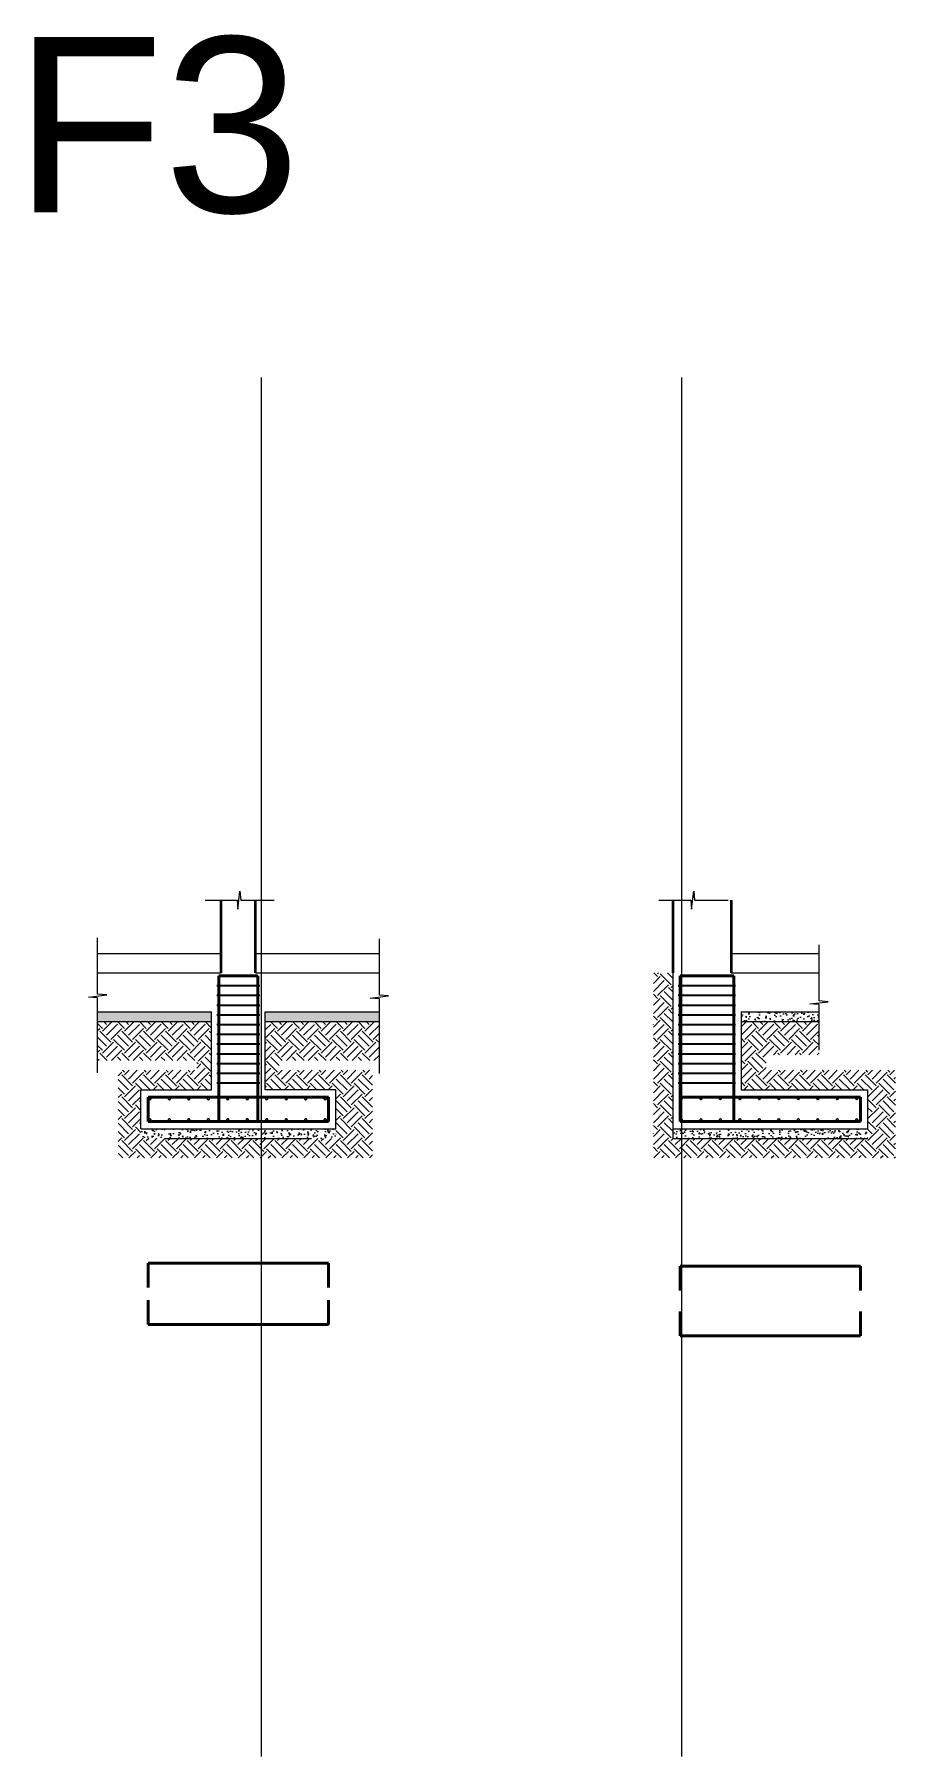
# Model space of a CAD drawing. Header units: millimetres. Extents: x 1130 to 2176, y -195 to 376.
# Drawn here: x 1809.64 to 1818.48, y 196.1 to 213.78 of the extents above; entities that cross this region are included whole.
import ezdxf

# ---------------------------------------------------------------- set-up
doc = ezdxf.new("R2010")
doc.units = ezdxf.units.MM
doc.linetypes.add('CENTER2', pattern=[28.575, 19.05, -3.175, 3.175, -3.175])
doc.linetypes.add('DASHED', pattern=[0.75, 0.5, -0.25])
for name, color, linetype, lineweight in [('EDIS-BORDE DE LOSA', 3, 'Continuous', 9), ('EDIS-COLUMNAS SOTANO', 7, 'Continuous', 40), ('EDIS-CONCRETO BAJA RESIST', 8, 'Continuous', 9), ('EDIS-EJES COLUMNAS', 9, 'CENTER2', 15), ('EDIS-LIGADURAS', 3, 'Continuous', 25), ('EDIS-PL-DIMENSION', 8, 'Continuous', 13), ('EDIS-REFUERZOS DETALLES', 7, 'Continuous', 40), ('EDIS-TIERRA', 8, 'Continuous', 13), ('EDIS-VIGAS RIOSTRAS', 6, 'Continuous', 13), ('EDIS-ZAPATAS-F-1', 4, 'Continuous', 20), ('Est-PL-DIMENSION', 8, 'Continuous', 13), ('G-ANNO-TEXT', 5, 'Continuous', 9)]:
    doc.layers.add(name, color=color, linetype=linetype, lineweight=lineweight)
doc.styles.add('Arial_1', font='arial.ttf', dxfattribs={"height": 0.2})
pattern_1 = [(50, (0, -21.26881), (0.123885575, -0.010838578), [0.012954, -0.142494]), (355, (0, -21.26881), (-0.023965527, 0.129918655), [0.0103632, -0.113995597]), (100.451445, (0.01032, -21.26972), (0.099920048, 0.119080071), [0.011009206, -0.121101366]), (46.1842, (0, -21.23427), (0.184333748, -0.028588783), [0.019431, -0.213741]), (96.635558, (0.01536, -21.23665), (0.161434811, 0.168249765), [0.016513816, -0.181652214]), (351.184151, (0, -21.23427), (0.161434811, 0.168249765), [0.015544778, -0.170992618]), (21, (0.01727, -21.24291), (0.103097786, -0.069540335), [0.012954, -0.142494]), (326, (0.01727, -21.2429), (0.042025379, 0.125247817), [0.0103632, -0.1139952]), (71.451445, (0.02586, -21.2487), (0.145123165, 0.055707483), [0.011009206, -0.121101158]), (37.5, (0, -21.268813), (0.0021002502, 0.0574974264), [0, -0.11261344, 0, -0.1157224, 0, -0.114427]), (7.5, (0, -21.268813), (0.0454373705, 0.0681227909), [0, -0.06597904, 0, -0.11002264, 0, -0.0436118]), (327.5, (-0.038517, -21.268813), (0.0922016047, -0.0038955459), [0, -0.04318, 0, -0.1347216, 0, -0.1787652]), (317.5, (-0.05579, -21.26881), (0.1007278433, 0.017290014), [0, -0.056134, 0, -0.08946896, 0, -0.1269492])]
pattern_2 = [(45, (0, -21.26881), (0, 0.224506403), [0.15875, -0.15875]), (45, (-0.0421, -21.22672), (0, 0.224506403), [0.15875, -0.15875]), (45, (-0.08419, -21.18462), (0, 0.224506403), [0.15875, -0.15875]), (135, (-0.08419, -21.15656), (-0.224506403, 0), [0.15875, -0.15875]), (135, (-0.0421, -21.11447), (-0.224506403, 0), [0.15875, -0.15875]), (135, (0, -21.07237), (-0.224506403, 0), [0.15875, -0.15875])]
pattern_3 = [(50, (0, -21.06881), (0.123885575, -0.010838578), [0.012954, -0.142494]), (355, (0, -21.06881), (-0.023965527, 0.129918655), [0.0103632, -0.113995597]), (100.451445, (0.01032, -21.06972), (0.099920048, 0.119080071), [0.011009206, -0.121101366]), (46.1842, (0, -21.03427), (0.184333748, -0.028588783), [0.019431, -0.213741]), (96.635558, (0.01536, -21.03665), (0.161434811, 0.168249765), [0.016513816, -0.181652214]), (351.184151, (0, -21.03427), (0.161434811, 0.168249765), [0.015544778, -0.170992618]), (21, (0.01727, -21.04291), (0.103097786, -0.069540335), [0.012954, -0.142494]), (326, (0.01727, -21.0429), (0.042025379, 0.125247817), [0.0103632, -0.1139952]), (71.451445, (0.02586, -21.0487), (0.145123165, 0.055707483), [0.011009206, -0.121101158]), (37.5, (0, -21.068813), (0.0021002502, 0.0574974264), [0, -0.11261344, 0, -0.1157224, 0, -0.114427]), (7.5, (0, -21.068813), (0.0454373705, 0.0681227909), [0, -0.06597904, 0, -0.11002264, 0, -0.0436118]), (327.5, (-0.038517, -21.068813), (0.0922016047, -0.0038955459), [0, -0.04318, 0, -0.1347216, 0, -0.1787652]), (317.5, (-0.05579, -21.06881), (0.1007278433, 0.017290014), [0, -0.056134, 0, -0.08946896, 0, -0.1269492])]

# ---------------------------------------------------------------- blocks, each defined once
blk = doc.blocks.new('*U1124')
at = {"layer": 'EDIS-REFUERZOS DETALLES', "linetype": 'ByBlock', "const_width": 0.02}
blk.add_lwpolyline([(-0.0075, 0, 1), (0.0075, 0, 1)], format="xyb", close=True, dxfattribs=at)
blk = doc.blocks.new('*U1125')
at = {"layer": 'EDIS-PL-DIMENSION', "color": 0, "linetype": 'ByBlock', "lineweight": -2, "transparency": 16777216}
for p in [(1810.821, 202.637), (1811.021, 202.637), (1811.221, 202.637), (1811.421, 202.637), (1811.621, 202.637), (1811.821, 202.637), (1812.021, 202.637), (1812.221, 202.637), (1812.421, 202.637), (1812.621, 202.637)]:
    blk.add_blockref('*U1124', p, dxfattribs=at)
blk = doc.blocks.new('*U1126')
at = {"layer": 'EDIS-REFUERZOS DETALLES', "linetype": 'ByBlock', "const_width": 0.02}
blk.add_lwpolyline([(-0.0075, 0, 1), (0.0075, 0, 1)], format="xyb", close=True, dxfattribs=at)
blk = doc.blocks.new('*U1127')
at = {"layer": 'EDIS-PL-DIMENSION', "color": 0, "linetype": 'ByBlock', "lineweight": -2, "transparency": 16777216}
for p in [(1810.821, 202.637), (1811.021, 202.637), (1811.221, 202.637), (1811.421, 202.637), (1811.621, 202.637), (1811.821, 202.637), (1812.021, 202.637), (1812.221, 202.637), (1812.421, 202.637), (1812.621, 202.637)]:
    blk.add_blockref('*U1126', p, dxfattribs=at)
blk = doc.blocks.new('*U1128')
at = {"layer": 'EDIS-REFUERZOS DETALLES', "linetype": 'ByBlock', "const_width": 0.02}
blk.add_lwpolyline([(-0.0075, 0, 1), (0.0075, 0, 1)], format="xyb", close=True, dxfattribs=at)
blk = doc.blocks.new('*U1129')
at = {"layer": 'EDIS-PL-DIMENSION', "color": 0, "linetype": 'ByBlock', "lineweight": -2, "transparency": 16777216}
for p in [(1816.278, 202.636), (1816.478, 202.636), (1816.678, 202.636), (1816.878, 202.636), (1817.078, 202.636), (1817.278, 202.636), (1817.478, 202.636), (1817.678, 202.636), (1817.878, 202.636), (1818.078, 202.636)]:
    blk.add_blockref('*U1128', p, dxfattribs=at)
blk = doc.blocks.new('*U1130')
at = {"layer": 'EDIS-REFUERZOS DETALLES', "linetype": 'ByBlock', "const_width": 0.02}
blk.add_lwpolyline([(-0.0075, 0, 1), (0.0075, 0, 1)], format="xyb", close=True, dxfattribs=at)
blk = doc.blocks.new('*U1131')
at = {"layer": 'EDIS-PL-DIMENSION', "color": 0, "linetype": 'ByBlock', "lineweight": -2, "transparency": 16777216}
for p in [(1816.278, 202.636), (1816.478, 202.636), (1816.678, 202.636), (1816.878, 202.636), (1817.078, 202.636), (1817.278, 202.636), (1817.478, 202.636), (1817.678, 202.636), (1817.878, 202.636), (1818.078, 202.636)]:
    blk.add_blockref('*U1130', p, dxfattribs=at)

msp = doc.modelspace()

# ---------------------------------------------------------------- hatches: boundary and pattern name
at = {"layer": 'EDIS-CONCRETO BAJA RESIST'}
h = msp.add_hatch(dxfattribs=at)
h.set_pattern_fill('AR-CONC', color=256, scale=0.00068)
h.set_pattern_definition(pattern_3)
h.paths.add_polyline_path([(1811.454, 203.745), (1810.285, 203.745), (1810.285, 203.645), (1811.454, 203.645)])
h.paths.add_polyline_path([(1813.177, 203.745), (1812.004, 203.745), (1812.004, 203.645), (1813.177, 203.645)])
h = msp.add_hatch(dxfattribs=at)
h.set_pattern_fill('AR-CONC', color=256, scale=0.00068)
h.set_pattern_definition(pattern_3)
h.paths.add_polyline_path([(1817.691, 203.745), (1816.89, 203.745), (1816.89, 203.645), (1817.691, 203.645)])
h = msp.add_hatch(dxfattribs=at)
h.set_pattern_fill('AR-CONC', color=256, scale=0.00068)
h.set_pattern_definition(pattern_1)
h.paths.add_polyline_path([(1811.729, 202.545), (1810.734, 202.545), (1810.734, 202.445), (1811.729, 202.445)])
h.paths.add_polyline_path([(1812.729, 202.545), (1811.729, 202.545), (1811.729, 202.445), (1812.729, 202.445)])
h = msp.add_hatch(dxfattribs=at)
h.set_pattern_fill('AR-CONC', color=256, scale=0.00068)
h.set_pattern_definition(pattern_1)
h.paths.add_polyline_path([(1818.179, 202.545), (1816.39, 202.545), (1816.39, 202.445), (1818.179, 202.445)])
h.paths.add_polyline_path([(1816.39, 202.545), (1816.19, 202.545), (1816.19, 202.445), (1816.39, 202.445)])
at = {"layer": 'EDIS-PL-DIMENSION'}
h = msp.add_hatch(dxfattribs=at)
h.set_pattern_fill('EARTH', color=256, scale=0.025, angle=45)
h.set_pattern_definition(pattern_2)
h.paths.add_polyline_path([(1816.39, 202.445), (1816.19, 202.445), (1816.19, 202.545), (1816.19, 204.145), (1815.99, 204.145), (1815.99, 202.245), (1816.39, 202.245)])
h.paths.add_polyline_path([(1818.476, 203.145), (1817.147, 203.145), (1817.147, 203.305), (1817.691, 203.305), (1817.691, 203.645), (1816.89, 203.645), (1816.89, 202.945), (1818.19, 202.945), (1818.19, 202.454), (1817.69, 202.445), (1816.39, 202.445), (1816.39, 202.245), (1818.476, 202.245)])
at = {"layer": 'EDIS-TIERRA'}
h = msp.add_hatch(dxfattribs=at)
h.set_pattern_fill('EARTH', color=256, scale=0.025, angle=45)
h.set_pattern_definition(pattern_2)
h.paths.add_polyline_path([(1811.454, 203.645), (1810.285, 203.645), (1810.285, 203.245), (1811.303, 203.245), (1811.303, 203.145), (1810.495, 203.145), (1810.495, 202.245), (1811.729, 202.245), (1811.729, 202.445), (1810.979, 202.445), (1810.729, 202.45), (1810.729, 202.945), (1811.454, 202.945)])
h.paths.add_polyline_path([(1813.108, 203.145), (1812.147, 203.145), (1812.147, 203.245), (1813.177, 203.245), (1813.177, 203.645), (1812.004, 203.645), (1812.004, 202.945), (1812.729, 202.945), (1812.729, 202.446), (1812.479, 202.445), (1811.729, 202.445), (1811.729, 202.245), (1813.108, 202.245)])

# ---------------------------------------------------------------- linework, layer by layer
at = {"layer": 'EDIS-BORDE DE LOSA', "linetype": 'DASHED', "ltscale": 10}
for p, q in [((1810.287, 204.145), (1811.554, 204.145)), ((1811.904, 204.145), (1813.171, 204.145)), ((1816.79, 204.145), (1817.69, 204.145))]:
    msp.add_line(p, q, dxfattribs=at)
at = {"layer": 'EDIS-COLUMNAS SOTANO', "lineweight": 35}
for p, q in [((1811.554, 204.145), (1811.554, 204.891)), ((1811.904, 204.145), (1811.904, 204.891)), ((1816.19, 204.891), (1816.19, 204.145)), ((1816.79, 204.891), (1816.79, 204.145))]:
    msp.add_line(p, q, dxfattribs=at)
at = {"layer": 'EDIS-EJES COLUMNAS', "ltscale": 1.5}
for p, q in [((1811.964, 210.258), (1811.964, 196.099)), ((1816.278, 210.258), (1816.278, 196.099))]:
    msp.add_line(p, q, dxfattribs=at)
at = {"layer": 'EDIS-LIGADURAS'}
for p, q in [((1811.509, 204.015), (1811.949, 204.015)), ((1811.509, 203.915), (1811.949, 203.915)), ((1816.245, 204.015), (1816.835, 204.015)), ((1816.245, 203.915), (1816.835, 203.915)), ((1811.509, 203.815), (1811.949, 203.815)), ((1811.509, 203.715), (1811.949, 203.715)), ((1816.245, 203.815), (1816.835, 203.815)), ((1816.245, 203.715), (1816.835, 203.715)), ((1811.509, 203.615), (1811.949, 203.615)), ((1811.509, 203.515), (1811.949, 203.515)), ((1816.245, 203.615), (1816.835, 203.615)), ((1816.245, 203.515), (1816.835, 203.515)), ((1811.509, 203.415), (1811.949, 203.415)), ((1816.245, 203.415), (1816.835, 203.415)), ((1811.509, 203.315), (1811.949, 203.315)), ((1811.509, 203.215), (1811.949, 203.215)), ((1816.245, 203.315), (1816.835, 203.315)), ((1816.245, 203.215), (1816.835, 203.215)), ((1811.509, 203.115), (1811.949, 203.115)), ((1811.509, 203.015), (1811.949, 203.015)), ((1816.245, 203.115), (1816.835, 203.115)), ((1816.245, 203.015), (1816.835, 203.015))]:
    msp.add_line(p, q, dxfattribs=at)
at = {"layer": 'EDIS-PL-DIMENSION'}
for p, q in [((1811.429, 204.145), (1811.429, 204.145)), ((1810.285, 203.645), (1811.454, 203.645)), ((1812.004, 203.645), (1813.177, 203.645)), ((1816.89, 203.645), (1817.69, 203.645)), ((1810.979, 202.445), (1812.479, 202.445)), ((1816.19, 202.545), (1816.19, 202.445)), ((1816.19, 202.445), (1818.193, 202.445))]:
    msp.add_line(p, q, dxfattribs=at)
at = {"layer": 'EDIS-REFUERZOS DETALLES'}
for p, q in [((1811.529, 202.62), (1811.529, 204.115)), ((1811.529, 204.115), (1811.929, 204.115)), ((1811.929, 202.62), (1811.929, 204.115)), ((1816.265, 204.115), (1816.265, 202.62)), ((1816.265, 204.115), (1816.815, 204.115)), ((1816.815, 204.115), (1816.815, 202.62)), ((1810.804, 202.62), (1810.804, 202.87)), ((1810.804, 202.87), (1812.654, 202.87)), ((1812.654, 202.62), (1812.654, 202.87)), ((1818.115, 202.87), (1816.265, 202.87)), ((1818.115, 202.87), (1818.115, 202.62)), ((1810.804, 202.62), (1812.654, 202.62)), ((1816.265, 202.62), (1818.115, 202.62)), ((1810.804, 201.166), (1812.654, 201.166)), ((1810.804, 200.916), (1810.804, 201.166)), ((1812.654, 200.916), (1812.654, 201.166)), ((1816.265, 201.135), (1818.115, 201.135)), ((1816.265, 200.885), (1816.265, 201.135)), ((1818.115, 201.135), (1818.115, 200.885)), ((1810.804, 200.534), (1810.804, 200.784)), ((1812.654, 200.534), (1812.654, 200.784)), ((1816.265, 200.419), (1816.265, 200.669)), ((1818.115, 200.669), (1818.115, 200.419)), ((1810.804, 200.534), (1812.654, 200.534)), ((1816.265, 200.419), (1818.115, 200.419))]:
    msp.add_line(p, q, dxfattribs=at)
at = {"layer": 'EDIS-VIGAS RIOSTRAS'}
for p, q in [((1810.287, 204.345), (1811.554, 204.345)), ((1811.904, 204.345), (1813.171, 204.345)), ((1816.79, 204.345), (1817.69, 204.345)), ((1810.285, 203.745), (1811.454, 203.745)), ((1812.004, 203.745), (1813.177, 203.745)), ((1816.89, 203.745), (1817.69, 203.745))]:
    msp.add_line(p, q, dxfattribs=at)
at = {"layer": 'EDIS-ZAPATAS-F-1', "color": 3}
for p, q in [((1816.19, 204.145), (1816.19, 202.545)), ((1811.454, 202.945), (1811.454, 203.745)), ((1812.004, 202.945), (1812.004, 203.745)), ((1816.89, 203.745), (1816.89, 202.945)), ((1810.729, 202.545), (1810.729, 202.945)), ((1810.729, 202.945), (1811.454, 202.945)), ((1812.729, 202.945), (1812.004, 202.945)), ((1812.729, 202.545), (1812.729, 202.945)), ((1816.89, 202.945), (1818.19, 202.945)), ((1818.19, 202.945), (1818.19, 202.545)), ((1810.729, 202.545), (1812.729, 202.545)), ((1816.19, 202.545), (1818.19, 202.545))]:
    msp.add_line(p, q, dxfattribs=at)
at = {"layer": 'Est-PL-DIMENSION'}
for points in [[(1811.389, 204.891), (1811.716, 204.891), (1811.723, 204.798), (1811.745, 204.985), (1811.754, 204.891), (1812.099, 204.891)], [(1816.047, 204.891), (1816.375, 204.891), (1816.381, 204.798), (1816.404, 204.985), (1816.412, 204.891), (1816.757, 204.891)], [(1810.285, 203.118), (1810.285, 203.89), (1810.191, 203.896), (1810.379, 203.919), (1810.285, 203.928), (1810.285, 204.504)], [(1813.177, 203.112), (1813.177, 203.879), (1813.083, 203.885), (1813.27, 203.908), (1813.177, 203.917), (1813.177, 204.493)], [(1817.691, 203.353), (1817.691, 203.82), (1817.598, 203.827), (1817.785, 203.849), (1817.691, 203.858), (1817.691, 204.434)]]:
    msp.add_lwpolyline(points, dxfattribs=at)

# ---------------------------------------------------------------- block references
at = {"layer": 'EDIS-PL-DIMENSION'}
for name, p in [('*U1127', (0, 0.215)), ('*U1131', (0, 0.219)), ('*U1125', (0, 0)), ('*U1129', (0, 0))]:
    msp.add_blockref(name, p, dxfattribs=at)

# ---------------------------------------------------------------- texts
at = {"layer": 'G-ANNO-TEXT', "color": 7, "insert": (1809.43, 213.752), "char_height": 1.8, "width": 2.93123, "attachment_point": 1, "style": 'Arial_1'}
msp.add_mtext('F3', dxfattribs=at)

doc.saveas('drawing.dxf')
